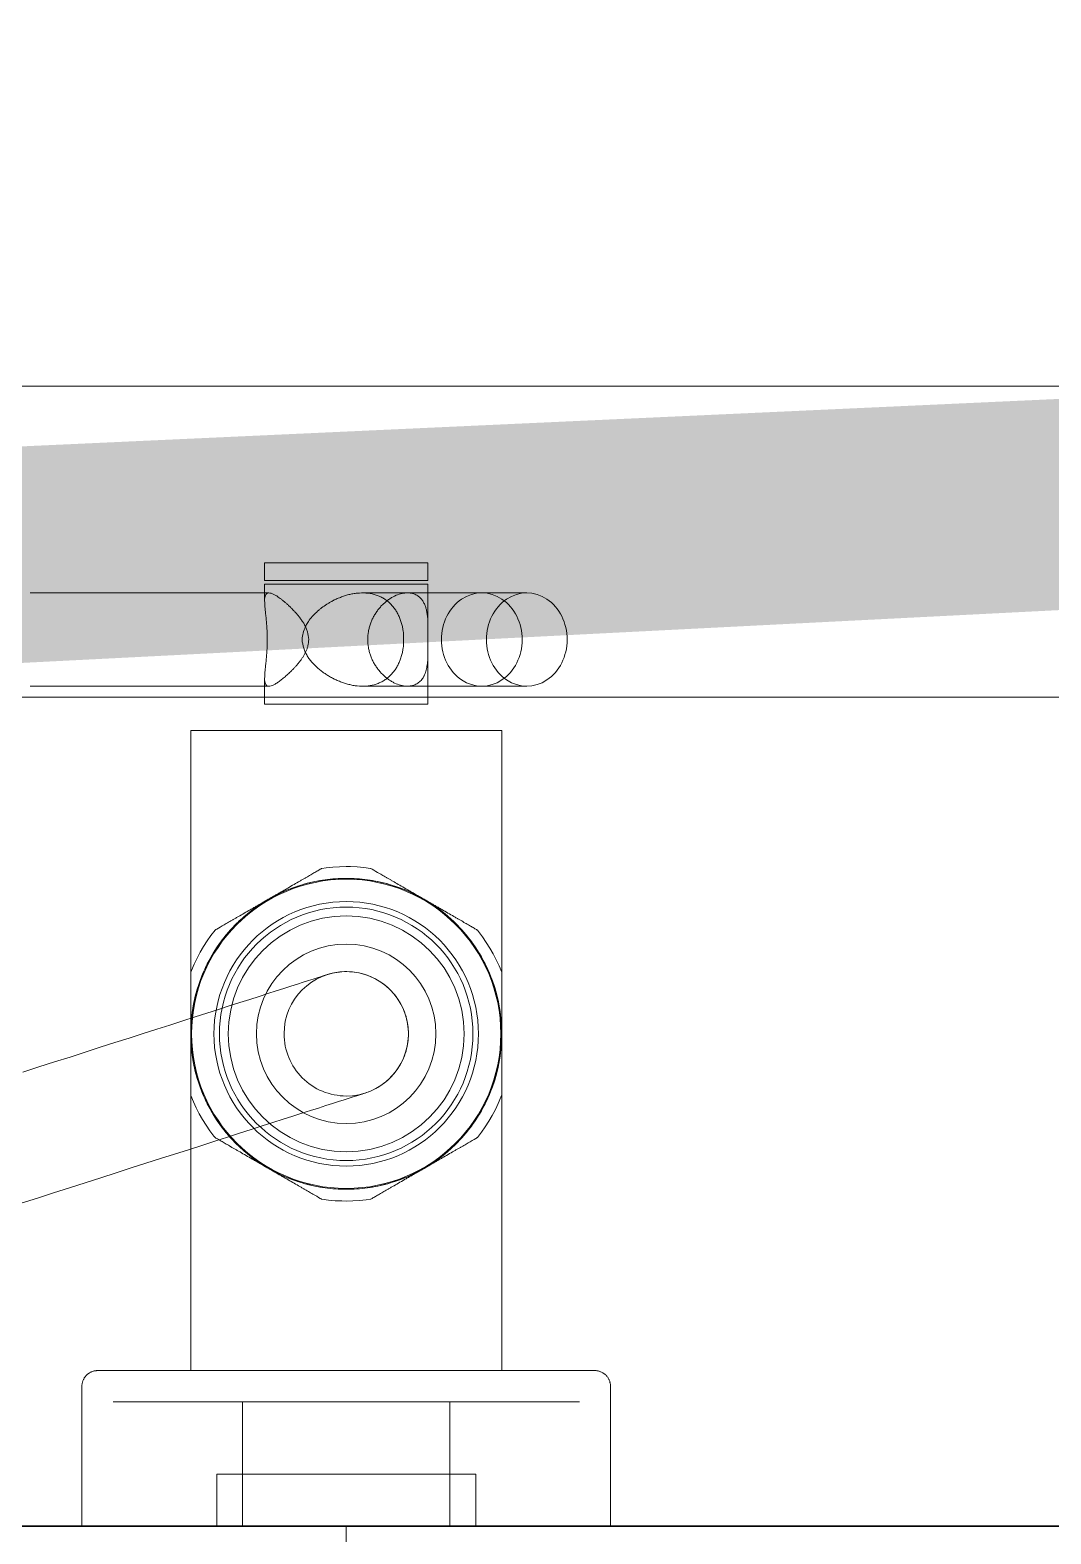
# Model space of a CAD drawing. Header units: metres. Extents: x 147 to 427, y -16 to 162.
# Drawn here: x 326.0702 to 326.1687, y 80.5949 to 80.74 of the extents above; entities that cross this region are included whole.
import ezdxf

# ---------------------------------------------------------------- set-up
doc = ezdxf.new("R2010")
doc.units = ezdxf.units.M
doc.layers.add('1053_ARQ_BASE_MATADOURO_dwg', color=7, linetype='Continuous', lineweight=5, true_color=0x767676)
for name, color, linetype, lineweight in [('A-EQUIPAMENTOS', 7, 'Continuous', 5), ('A-PAREDE', 7, 'Continuous', 30), ('A-WALL', 7, 'Continuous', 9), ('A_lay', 7, 'Continuous', 5), ('P-PIPE', 7, 'Continuous', 5), ('P-PIPE-CNTR', 7, 'Continuous', 5), ('P-SANR-FIXT', 7, 'Continuous', 5)]:
    doc.layers.add(name, color=color, linetype=linetype, lineweight=lineweight)

# ---------------------------------------------------------------- blocks, each defined once
blk = doc.blocks.new('UT_Ducha higiênica - UT_Ducha higiênica-3059028-TÉRREO 1_20 - Dependente 1')
at = {"layer": 'P-SANR-FIXT', "color": 9, "true_color": 0xc0c0c0}
for p, q in [((0.0255, 0), (-0.0255, 0)), ((0.0255, 0), (-0.0255, 0)), ((0.0225, 0), (-0.0225, 0)), ((0.0225, 0), (-0.0225, 0)), ((0.0125, 0), (-0.0125, 0)), ((0.0125, 0), (-0.0125, 0)), ((0.01, 0), (-0.01, 0)), ((0.01, 0), (-0.01, 0)), ((-0.0255, 0), (-0.0255, -0.0135)), ((-0.0125, 0), (-0.0125, -0.005)), ((-0.01, 0), (-0.01, -0.012)), ((0.01, -0.012), (0.01, 0)), ((0.0125, -0.005), (0.0125, 0)), ((0.0255, -0.0135), (0.0255, 0)), ((-0.0125, -0.005), (0.0125, -0.005)), ((-0.0125, -0.005), (0.0125, -0.005)), ((0.0225, -0.012), (-0.0225, -0.012)), ((0.0225, -0.012), (-0.0225, -0.012)), ((-0.01, -0.012), (0.01, -0.012)), ((-0.01, -0.012), (0.01, -0.012)), ((-0.015, -0.015), (-0.015, -0.0475)), ((0.015, -0.015), (-0.015, -0.015)), ((0.015, -0.015), (-0.015, -0.015)), ((0.015, -0.0475), (0.015, -0.015)), ((-0.015, -0.0475), (-0.015, -0.07677)), ((0.015, -0.07677), (0.015, -0.0475)), ((-0.015, -0.07677), (0.015, -0.07677)), ((-0.015, -0.07677), (0.015, -0.07677)), ((0.007, -0.07677), (-0.007, -0.07677)), ((0.007, -0.07677), (-0.007, -0.07677)), ((-0.00787, -0.0793), (-0.00787, -0.08428)), ((0.00787, -0.0793), (-0.00787, -0.0793)), ((0.00787, -0.0793), (-0.00787, -0.0793)), ((0.007, -0.0793), (-0.007, -0.0793)), ((0.007, -0.0793), (-0.007, -0.0793)), ((0.00787, -0.0818), (0.00787, -0.0793)), ((-0.0059, -0.08104), (-0.01742, -0.08104)), ((-0.00157, -0.08104), (-0.01308, -0.08104)), ((0.0305, -0.08104), (0.00747, -0.08104)), ((-0.00787, -0.0868), (-0.00787, -0.0909)), ((0.00787, -0.0909), (0.00787, -0.08928)), ((-0.01742, -0.09004), (-0.0059, -0.09004)), ((-0.01308, -0.09004), (-0.00157, -0.09004)), ((0.00787, -0.0909), (-0.00787, -0.0909)), ((0.00787, -0.0909), (-0.00787, -0.0909)), ((-0.00787, -0.09124), (-0.00787, -0.09294)), ((0.00787, -0.09124), (-0.00787, -0.09124)), ((0.00787, -0.09124), (-0.00787, -0.09124)), ((0.00692, -0.09124), (-0.00692, -0.09124)), ((0.00692, -0.09124), (-0.00692, -0.09124)), ((0.00747, -0.09004), (0.0305, -0.09004)), ((0.00787, -0.09294), (0.00787, -0.09124)), ((0.00787, -0.09294), (-0.00787, -0.09294)), ((0.00787, -0.09294), (-0.00787, -0.09294))]:
    blk.add_line(p, q, dxfattribs=at)
at = {"layer": 'P-SANR-FIXT', "color": 9, "true_color": 0xc0c0c0, "flags": 128}
for points in [[(-0.024, -0.015), (-0.02406, -0.015), (-0.02412, -0.015), (-0.02418, -0.01499), (-0.02424, -0.01498), (-0.0243, -0.01497), (-0.02436, -0.01496), (-0.02441, -0.01494), (-0.02447, -0.01492), (-0.02453, -0.0149), (-0.02458, -0.01488), (-0.02464, -0.01486), (-0.02469, -0.01483), (-0.02475, -0.0148), (-0.0248, -0.01477), (-0.02485, -0.01474), (-0.0249, -0.0147), (-0.02494, -0.01467), (-0.02499, -0.01463), (-0.02503, -0.01459), (-0.02508, -0.01455), (-0.02512, -0.0145), (-0.02516, -0.01446), (-0.02519, -0.01441), (-0.02523, -0.01436), (-0.02526, -0.01431), (-0.02529, -0.01426), (-0.02532, -0.01421), (-0.02535, -0.01415), (-0.02538, -0.0141), (-0.0254, -0.01404), (-0.02542, -0.01399), (-0.02544, -0.01393), (-0.02545, -0.01387), (-0.02547, -0.01381), (-0.02548, -0.01375), (-0.02549, -0.0137), (-0.02549, -0.01364), (-0.0255, -0.01358), (-0.0255, -0.01352)], [(0.0255, -0.0135), (0.0255, -0.01356), (0.0255, -0.01362), (0.02549, -0.01368), (0.02548, -0.01374), (0.02547, -0.0138), (0.02546, -0.01386), (0.02544, -0.01391), (0.02542, -0.01397), (0.0254, -0.01403), (0.02538, -0.01408), (0.02536, -0.01414), (0.02533, -0.01419), (0.0253, -0.01425), (0.02527, -0.0143), (0.02524, -0.01435), (0.0252, -0.0144), (0.02517, -0.01444), (0.02513, -0.01449), (0.02509, -0.01453), (0.02505, -0.01458), (0.025, -0.01462), (0.02496, -0.01466), (0.02491, -0.01469), (0.02486, -0.01473), (0.02481, -0.01476), (0.02476, -0.01479), (0.02471, -0.01482), (0.02465, -0.01485), (0.0246, -0.01488), (0.02454, -0.0149), (0.02449, -0.01492), (0.02443, -0.01494), (0.02437, -0.01495), (0.02431, -0.01497), (0.02425, -0.01498), (0.0242, -0.01499), (0.02414, -0.01499), (0.02408, -0.015), (0.02402, -0.015)], [(0.02398, -0.015), (0.02392, -0.015), (0.02383, -0.015), (0.02369, -0.015), (0.02352, -0.015), (0.02331, -0.015), (0.02307, -0.015), (0.02278, -0.015), (0.02246, -0.015), (0.02211, -0.015), (0.02171, -0.015), (0.02129, -0.015), (0.02083, -0.015), (0.02033, -0.015), (0.01981, -0.015), (0.01925, -0.015), (0.01866, -0.015), (0.01804, -0.015), (0.0174, -0.015), (0.01672, -0.015), (0.01602, -0.015), (0.01529, -0.015), (0.01454, -0.015), (0.01376, -0.015), (0.01297, -0.015), (0.01215, -0.015), (0.01131, -0.015), (0.01046, -0.015), (0.00958, -0.015), (0.0087, -0.015), (0.0078, -0.015), (0.00688, -0.015), (0.00596, -0.015), (0.00502, -0.015), (0.00408, -0.015), (0.00313, -0.015), (0.00218, -0.015), (0.00122, -0.015), (0.00026, -0.015), (-0.0007, -0.015), (-0.00166, -0.015), (-0.00262, -0.015), (-0.00357, -0.015), (-0.00451, -0.015), (-0.00545, -0.015), (-0.00638, -0.015), (-0.0073, -0.015), (-0.00821, -0.015), (-0.00911, -0.015), (-0.00999, -0.015), (-0.01085, -0.015), (-0.0117, -0.015), (-0.01253, -0.015), (-0.01334, -0.015), (-0.01412, -0.015), (-0.01489, -0.015), (-0.01563, -0.015), (-0.01635, -0.015), (-0.01704, -0.015), (-0.0177, -0.015), (-0.01833, -0.015), (-0.01894, -0.015), (-0.01951, -0.015), (-0.02005, -0.015), (-0.02057, -0.015), (-0.02104, -0.015), (-0.02149, -0.015), (-0.0219, -0.015), (-0.02227, -0.015), (-0.02261, -0.015), (-0.02292, -0.015), (-0.02318, -0.015), (-0.02341, -0.015), (-0.02361, -0.015), (-0.02376, -0.015), (-0.02388, -0.015), (-0.02395, -0.015), (-0.02399, -0.015)], [(-0.02398, -0.015), (-0.02392, -0.015), (-0.02383, -0.015), (-0.02369, -0.015), (-0.02352, -0.015), (-0.02331, -0.015), (-0.02307, -0.015), (-0.02278, -0.015), (-0.02246, -0.015), (-0.02211, -0.015), (-0.02171, -0.015), (-0.02129, -0.015), (-0.02083, -0.015), (-0.02033, -0.015), (-0.01981, -0.015), (-0.01925, -0.015), (-0.01866, -0.015), (-0.01804, -0.015), (-0.0174, -0.015), (-0.01672, -0.015), (-0.01602, -0.015), (-0.01529, -0.015), (-0.01454, -0.015), (-0.01376, -0.015), (-0.01297, -0.015), (-0.01215, -0.015), (-0.01131, -0.015), (-0.01046, -0.015), (-0.00958, -0.015), (-0.0087, -0.015), (-0.0078, -0.015), (-0.00688, -0.015), (-0.00596, -0.015), (-0.00502, -0.015), (-0.00408, -0.015), (-0.00313, -0.015), (-0.00218, -0.015), (-0.00122, -0.015), (-0.00026, -0.015), (0.0007, -0.015), (0.00166, -0.015), (0.00262, -0.015), (0.00357, -0.015), (0.00451, -0.015), (0.00545, -0.015), (0.00638, -0.015), (0.0073, -0.015), (0.00821, -0.015), (0.00911, -0.015), (0.00999, -0.015), (0.01085, -0.015), (0.0117, -0.015), (0.01253, -0.015), (0.01334, -0.015), (0.01412, -0.015), (0.01489, -0.015), (0.01563, -0.015), (0.01635, -0.015), (0.01704, -0.015), (0.0177, -0.015), (0.01833, -0.015), (0.01894, -0.015), (0.01951, -0.015), (0.02005, -0.015), (0.02057, -0.015), (0.02104, -0.015), (0.02149, -0.015), (0.0219, -0.015), (0.02227, -0.015), (0.02261, -0.015), (0.02292, -0.015), (0.02318, -0.015), (0.02341, -0.015), (0.02361, -0.015), (0.02376, -0.015), (0.02388, -0.015), (0.02395, -0.015), (0.02399, -0.015)], [(-0.00183, -0.04179), (-0.0018, -0.04178), (-0.0017, -0.04174), (-0.00154, -0.04169), (-0.00132, -0.04162), (-0.00103, -0.04153), (-0.00068, -0.04142), (-0.00027, -0.04129), (0.0002, -0.04114), (0.00073, -0.04096), (0.00133, -0.04077), (0.00198, -0.04057), (0.00269, -0.04034), (0.00346, -0.04009), (0.00428, -0.03983), (0.00516, -0.03955), (0.00609, -0.03925), (0.00707, -0.03894), (0.0081, -0.03861), (0.00918, -0.03826), (0.0103, -0.0379), (0.01147, -0.03753), (0.01268, -0.03714), (0.01394, -0.03674), (0.01523, -0.03632), (0.01656, -0.0359), (0.01792, -0.03546), (0.01932, -0.03501), (0.02074, -0.03456), (0.0222, -0.03409), (0.02368, -0.03362), (0.02518, -0.03313), (0.0267, -0.03265), (0.02824, -0.03215), (0.0298, -0.03165), (0.03137, -0.03115)], [(0.03119, -0.04381), (0.02966, -0.0443), (0.02814, -0.04479), (0.02665, -0.04526), (0.02518, -0.04573), (0.02374, -0.0462), (0.02233, -0.04665), (0.02095, -0.04709), (0.0196, -0.04752), (0.01829, -0.04794), (0.01702, -0.04835), (0.01578, -0.04875), (0.01459, -0.04913), (0.01344, -0.0495), (0.01233, -0.04985), (0.01128, -0.05019), (0.01027, -0.05051), (0.00931, -0.05082), (0.00841, -0.05111), (0.00755, -0.05138), (0.00676, -0.05164), (0.00602, -0.05187), (0.00533, -0.05209), (0.00471, -0.05229), (0.00414, -0.05247), (0.00364, -0.05264), (0.00319, -0.05278), (0.00281, -0.0529), (0.00249, -0.053), (0.00223, -0.05309), (0.00204, -0.05315), (0.00191, -0.05319), (0.00184, -0.05321)], [(0, -0.03136), (-0.00065, -0.03138), (-0.00129, -0.03142), (-0.00193, -0.03148), (-0.00234, -0.03154)], [(0.00234, -0.03154), (0.0017, -0.03145), (0.00106, -0.0314), (0.00041, -0.03137), (0, -0.03136)], [(-0.01266, -0.03749), (-0.01305, -0.038), (-0.01341, -0.03853), (-0.01376, -0.03908), (-0.01409, -0.03963), (-0.01439, -0.0402), (-0.01467, -0.04079), (-0.01493, -0.04138), (-0.015, -0.04155)], [(0.015, -0.04155), (0.01475, -0.04095), (0.01447, -0.04037), (0.01418, -0.03979), (0.01386, -0.03923), (0.01351, -0.03868), (0.01315, -0.03815), (0.01277, -0.03763), (0.01266, -0.03749)], [(-0.006, -0.0475), (-0.006, -0.04726), (-0.00598, -0.04702), (-0.00596, -0.04678), (-0.00592, -0.04654), (-0.00588, -0.04631), (-0.00583, -0.04607), (-0.00577, -0.04584), (-0.0057, -0.04561), (-0.00562, -0.04539), (-0.00553, -0.04516), (-0.00543, -0.04494), (-0.00532, -0.04473), (-0.00521, -0.04452), (-0.00508, -0.04431), (-0.00495, -0.04411), (-0.00481, -0.04392), (-0.00467, -0.04373), (-0.00451, -0.04354), (-0.00435, -0.04337), (-0.00418, -0.0432), (-0.004, -0.04303), (-0.00382, -0.04288), (-0.00363, -0.04273), (-0.00344, -0.04258), (-0.00324, -0.04245), (-0.00304, -0.04233), (-0.00283, -0.04221), (-0.00261, -0.0421), (-0.0024, -0.042), (-0.00217, -0.04191), (-0.00195, -0.04183), (-0.00183, -0.04179)], [(0.00183, -0.05321), (0.0016, -0.05328), (0.00137, -0.05334), (0.00113, -0.05339), (0.0009, -0.05343), (0.00066, -0.05346), (0.00042, -0.05349), (0.00018, -0.0535), (-0.00006, -0.0535), (-0.0003, -0.05349), (-0.00054, -0.05348), (-0.00078, -0.05345), (-0.00102, -0.05341), (-0.00125, -0.05337), (-0.00148, -0.05331), (-0.00172, -0.05325), (-0.00194, -0.05318), (-0.00217, -0.05309), (-0.00239, -0.053), (-0.00261, -0.0529), (-0.00282, -0.05279), (-0.00303, -0.05268), (-0.00324, -0.05255), (-0.00344, -0.05242), (-0.00363, -0.05228), (-0.00382, -0.05213), (-0.004, -0.05197), (-0.00418, -0.05181), (-0.00435, -0.05164), (-0.00451, -0.05146), (-0.00466, -0.05128), (-0.00481, -0.05109), (-0.00495, -0.05089), (-0.00508, -0.05069), (-0.0052, -0.05049), (-0.00532, -0.05027), (-0.00543, -0.05006), (-0.00552, -0.04984), (-0.00561, -0.04962), (-0.00569, -0.04939), (-0.00577, -0.04916), (-0.00583, -0.04893), (-0.00588, -0.0487), (-0.00592, -0.04846), (-0.00596, -0.04822), (-0.00598, -0.04798), (-0.006, -0.04774), (-0.006, -0.0475)], [(-0.015, -0.05345), (-0.01475, -0.05405), (-0.01447, -0.05463), (-0.01418, -0.05521), (-0.01386, -0.05577), (-0.01351, -0.05632), (-0.01315, -0.05685), (-0.01277, -0.05737), (-0.01266, -0.05751)], [(0.01266, -0.05751), (0.01305, -0.057), (0.01341, -0.05647), (0.01376, -0.05592), (0.01409, -0.05537), (0.01439, -0.0548), (0.01467, -0.05421), (0.01493, -0.05362), (0.015, -0.05345)], [(-0.00234, -0.06346), (-0.0017, -0.06355), (-0.00106, -0.0636), (-0.00041, -0.06363), (0, -0.06364)], [(0, -0.06364), (0.00065, -0.06362), (0.00129, -0.06358), (0.00193, -0.06352), (0.00234, -0.06346)]]:
    blk.add_lwpolyline(points, dxfattribs=at)
at = {"layer": 'P-SANR-FIXT', "color": 9, "true_color": 0xc0c0c0}
for radius, start, end in [(0.015, 90, 270), (0.015, 90, 270), (0.01492, 90, 270), (0.01492, 90, 270), (0.015, 270, 90), (0.015, 270, 90), (0.01492, 270, 90), (0.01492, 270, 90), (0.01276, 90, 270), (0.01276, 90, 270), (0.01276, 270, 90), (0.01276, 270, 90), (0.01223, 90, 270), (0.01223, 90, 270), (0.01138, 90, 270), (0.01138, 90, 270), (0.01223, 270, 90), (0.01223, 270, 90), (0.01138, 270, 90), (0.01138, 270, 90), (0.00866, 90, 270), (0.00866, 90, 270), (0.00866, 270, 90), (0.00866, 270, 90), (0.006, 90, 180), (0.006, 360, 90), (0.006, 180, 270), (0.006, 270, 360)]:
    blk.add_arc((0, -0.0475), radius, start, end, dxfattribs=at)
for centre, start_param, end_param in [((-0.01742, -0.08554), 4.712389, 7.853982), ((-0.01308, -0.08554), 4.712389, 7.853982), ((-0.01742, -0.08554), 1.570796, 4.712389), ((-0.01308, -0.08554), 1.570796, 4.712389)]:
    blk.add_ellipse(centre, major_axis=(0, 0.0045), ratio=0.866025, start_param=start_param, end_param=end_param, dxfattribs=at)
for points, knots in [([(-0.0125, -0.0374), (-0.01228, -0.03727), (-0.01192, -0.03706), (-0.01143, -0.03678), (-0.01113, -0.03661), (-0.0109, -0.03647), (-0.01065, -0.03633), (-0.0103, -0.03613), (-0.00984, -0.03586), (-0.00935, -0.03558), (-0.00897, -0.03536), (-0.00859, -0.03514), (-0.00811, -0.03486), (-0.00753, -0.03452), (-0.00704, -0.03424), (-0.00665, -0.03402), (-0.00636, -0.03385), (-0.00607, -0.03369), (-0.00568, -0.03346), (-0.00518, -0.03317), (-0.0047, -0.03289), (-0.00434, -0.03269), (-0.00409, -0.03254), (-0.00386, -0.03241), (-0.00356, -0.03223), (-0.00321, -0.03203), (-0.00283, -0.03181), (-0.0026, -0.03168), (-0.0025, -0.03162)], [0, 0, 0, 0, 0.1, 0.15, 0.175, 0.2, 0.225, 0.25, 0.3, 0.35, 0.375, 0.4, 0.45, 0.5, 0.55, 0.575, 0.6, 0.625, 0.65, 0.7, 0.75, 0.775, 0.8, 0.825, 0.85, 0.9, 0.95, 1, 1, 1, 1]), ([(-0.0025, -0.03162), (-0.0026, -0.03168), (-0.00283, -0.03181), (-0.00321, -0.03203), (-0.00356, -0.03223), (-0.00386, -0.03241), (-0.00409, -0.03254), (-0.00434, -0.03269), (-0.0047, -0.03289), (-0.00518, -0.03317), (-0.00568, -0.03346), (-0.00607, -0.03369), (-0.00636, -0.03385), (-0.00665, -0.03402), (-0.00704, -0.03424), (-0.00753, -0.03452), (-0.00811, -0.03486), (-0.00859, -0.03514), (-0.00897, -0.03536), (-0.00935, -0.03558), (-0.00984, -0.03586), (-0.0103, -0.03613), (-0.01065, -0.03633), (-0.0109, -0.03647), (-0.01113, -0.03661), (-0.01143, -0.03678), (-0.01192, -0.03706), (-0.01228, -0.03727), (-0.0125, -0.0374)], [0, 0, 0, 0, 0.05, 0.1, 0.15, 0.175, 0.2, 0.225, 0.25, 0.3, 0.35, 0.375, 0.4, 0.425, 0.45, 0.5, 0.55, 0.6, 0.625, 0.65, 0.7, 0.75, 0.775, 0.8, 0.825, 0.85, 0.9, 1, 1, 1, 1]), ([(0.0025, -0.03162), (0.00272, -0.03175), (0.00308, -0.03196), (0.00357, -0.03224), (0.00387, -0.03241), (0.0041, -0.03255), (0.00435, -0.03269), (0.0047, -0.03289), (0.00516, -0.03316), (0.00565, -0.03344), (0.00603, -0.03366), (0.00641, -0.03388), (0.00689, -0.03416), (0.00747, -0.0345), (0.00796, -0.03478), (0.00835, -0.035), (0.00864, -0.03517), (0.00893, -0.03533), (0.00932, -0.03556), (0.00982, -0.03585), (0.0103, -0.03613), (0.01066, -0.03633), (0.01091, -0.03648), (0.01114, -0.03661), (0.01144, -0.03679), (0.01179, -0.03699), (0.01217, -0.03721), (0.0124, -0.03734), (0.0125, -0.0374)], [0, 0, 0, 0, 0.1, 0.15, 0.175, 0.2, 0.225, 0.25, 0.3, 0.35, 0.375, 0.4, 0.45, 0.5, 0.55, 0.575, 0.6, 0.625, 0.65, 0.7, 0.75, 0.775, 0.8, 0.825, 0.85, 0.9, 0.95, 1, 1, 1, 1]), ([(0.0125, -0.0374), (0.0124, -0.03734), (0.01217, -0.03721), (0.01179, -0.03699), (0.01144, -0.03679), (0.01114, -0.03661), (0.01091, -0.03648), (0.01066, -0.03633), (0.0103, -0.03613), (0.00982, -0.03585), (0.00932, -0.03556), (0.00893, -0.03533), (0.00864, -0.03517), (0.00835, -0.035), (0.00796, -0.03478), (0.00747, -0.0345), (0.00689, -0.03416), (0.00641, -0.03388), (0.00603, -0.03366), (0.00565, -0.03344), (0.00516, -0.03316), (0.0047, -0.03289), (0.00435, -0.03269), (0.0041, -0.03255), (0.00387, -0.03241), (0.00357, -0.03224), (0.00308, -0.03196), (0.00272, -0.03175), (0.0025, -0.03162)], [0, 0, 0, 0, 0.05, 0.1, 0.15, 0.175, 0.2, 0.225, 0.25, 0.3, 0.35, 0.375, 0.4, 0.425, 0.45, 0.5, 0.55, 0.6, 0.625, 0.65, 0.7, 0.75, 0.775, 0.8, 0.825, 0.85, 0.9, 1, 1, 1, 1]), ([(0, -0.0325), (-0.0007, -0.0325), (-0.00172, -0.03257), (-0.00304, -0.0328), (-0.00401, -0.03303), (-0.00494, -0.03333), (-0.00584, -0.03367), (-0.0067, -0.03407), (-0.00752, -0.03451), (-0.00829, -0.03499), (-0.00901, -0.0355), (-0.00969, -0.03604), (-0.01033, -0.03661), (-0.01092, -0.0372), (-0.01165, -0.03802), (-0.01229, -0.03887), (-0.01285, -0.03975), (-0.01336, -0.04064), (-0.01411, -0.04225), (-0.01482, -0.04461), (-0.015, -0.04654), (-0.015, -0.0475)], [0, 0, 0, 0, 0.071429, 0.107143, 0.142857, 0.178571, 0.214286, 0.25, 0.285714, 0.321429, 0.357143, 0.392857, 0.428571, 0.464286, 0.5, 0.571429, 0.607143, 0.642857, 0.714286, 0.857143, 1, 1, 1, 1]), ([(-0.015, -0.0475), (-0.015, -0.04654), (-0.01482, -0.04461), (-0.01411, -0.04225), (-0.01336, -0.04064), (-0.01285, -0.03975), (-0.01243, -0.03909), (-0.01197, -0.03844), (-0.01146, -0.03782), (-0.01092, -0.0372), (-0.01033, -0.03661), (-0.00969, -0.03604), (-0.00901, -0.0355), (-0.00829, -0.03499), (-0.00752, -0.03451), (-0.0067, -0.03407), (-0.00584, -0.03367), (-0.00494, -0.03333), (-0.00401, -0.03303), (-0.00304, -0.0328), (-0.00172, -0.03257), (-0.0007, -0.0325), (0, -0.0325)], [0, 0, 0, 0, 0.142857, 0.285714, 0.357143, 0.392857, 0.428571, 0.464286, 0.5, 0.535714, 0.571429, 0.607143, 0.642857, 0.678571, 0.714286, 0.75, 0.785714, 0.821429, 0.857143, 0.892857, 0.928571, 1, 1, 1, 1]), ([(0.015, -0.0475), (0.015, -0.04654), (0.01482, -0.04461), (0.01411, -0.04225), (0.01336, -0.04064), (0.01285, -0.03975), (0.01243, -0.03909), (0.01197, -0.03844), (0.01146, -0.03782), (0.01092, -0.0372), (0.01033, -0.03661), (0.00969, -0.03604), (0.00901, -0.0355), (0.00829, -0.03499), (0.00752, -0.03451), (0.0067, -0.03407), (0.00584, -0.03367), (0.00494, -0.03333), (0.00401, -0.03303), (0.00304, -0.0328), (0.00172, -0.03257), (0.0007, -0.0325), (0, -0.0325)], [0, 0, 0, 0, 0.142857, 0.285714, 0.357143, 0.392857, 0.428571, 0.464286, 0.5, 0.535714, 0.571429, 0.607143, 0.642857, 0.678571, 0.714286, 0.75, 0.785714, 0.821429, 0.857143, 0.892857, 0.928571, 1, 1, 1, 1]), ([(0, -0.0325), (0.0007, -0.0325), (0.00172, -0.03257), (0.00304, -0.0328), (0.00401, -0.03303), (0.00494, -0.03333), (0.00584, -0.03367), (0.0067, -0.03407), (0.00752, -0.03451), (0.00829, -0.03499), (0.00901, -0.0355), (0.00969, -0.03604), (0.01033, -0.03661), (0.01092, -0.0372), (0.01165, -0.03802), (0.01229, -0.03887), (0.01285, -0.03975), (0.01336, -0.04064), (0.01411, -0.04225), (0.01482, -0.04461), (0.015, -0.04654), (0.015, -0.0475)], [0, 0, 0, 0, 0.071429, 0.107143, 0.142857, 0.178571, 0.214286, 0.25, 0.285714, 0.321429, 0.357143, 0.392857, 0.428571, 0.464286, 0.5, 0.571429, 0.607143, 0.642857, 0.714286, 0.857143, 1, 1, 1, 1]), ([(-0.015, -0.05327), (-0.015, -0.05302), (-0.015, -0.05261), (-0.015, -0.05204), (-0.015, -0.0517), (-0.015, -0.05143), (-0.015, -0.05114), (-0.015, -0.05074), (-0.015, -0.0502), (-0.015, -0.04964), (-0.015, -0.04919), (-0.015, -0.04876), (-0.015, -0.0482), (-0.015, -0.04753), (-0.015, -0.04697), (-0.015, -0.04652), (-0.015, -0.04619), (-0.015, -0.04585), (-0.015, -0.04539), (-0.015, -0.04482), (-0.015, -0.04427), (-0.015, -0.04385), (-0.015, -0.04356), (-0.015, -0.04329), (-0.015, -0.04295), (-0.015, -0.04254), (-0.015, -0.04211), (-0.015, -0.04185), (-0.015, -0.04173)], [0, 0, 0, 0, 0.1, 0.15, 0.175, 0.2, 0.225, 0.25, 0.3, 0.35, 0.375, 0.4, 0.45, 0.5, 0.55, 0.575, 0.6, 0.625, 0.65, 0.7, 0.75, 0.775, 0.8, 0.825, 0.85, 0.9, 0.95, 1, 1, 1, 1]), ([(-0.015, -0.04173), (-0.015, -0.04185), (-0.015, -0.04211), (-0.015, -0.04254), (-0.015, -0.04295), (-0.015, -0.04329), (-0.015, -0.04356), (-0.015, -0.04385), (-0.015, -0.04427), (-0.015, -0.04482), (-0.015, -0.04539), (-0.015, -0.04585), (-0.015, -0.04619), (-0.015, -0.04652), (-0.015, -0.04697), (-0.015, -0.04753), (-0.015, -0.0482), (-0.015, -0.04876), (-0.015, -0.04919), (-0.015, -0.04964), (-0.015, -0.0502), (-0.015, -0.05074), (-0.015, -0.05114), (-0.015, -0.05143), (-0.015, -0.0517), (-0.015, -0.05204), (-0.015, -0.05261), (-0.015, -0.05302), (-0.015, -0.05327)], [0, 0, 0, 0, 0.05, 0.1, 0.15, 0.175, 0.2, 0.225, 0.25, 0.3, 0.35, 0.375, 0.4, 0.425, 0.45, 0.5, 0.55, 0.6, 0.625, 0.65, 0.7, 0.75, 0.775, 0.8, 0.825, 0.85, 0.9, 1, 1, 1, 1]), ([(0.015, -0.04173), (0.015, -0.04198), (0.015, -0.04239), (0.015, -0.04296), (0.015, -0.0433), (0.015, -0.04357), (0.015, -0.04386), (0.015, -0.04426), (0.015, -0.0448), (0.015, -0.04536), (0.015, -0.04581), (0.015, -0.04624), (0.015, -0.0468), (0.015, -0.04747), (0.015, -0.04803), (0.015, -0.04848), (0.015, -0.04881), (0.015, -0.04915), (0.015, -0.04961), (0.015, -0.05018), (0.015, -0.05073), (0.015, -0.05115), (0.015, -0.05144), (0.015, -0.05171), (0.015, -0.05205), (0.015, -0.05246), (0.015, -0.05289), (0.015, -0.05315), (0.015, -0.05327)], [0, 0, 0, 0, 0.1, 0.15, 0.175, 0.2, 0.225, 0.25, 0.3, 0.35, 0.375, 0.4, 0.45, 0.5, 0.55, 0.575, 0.6, 0.625, 0.65, 0.7, 0.75, 0.775, 0.8, 0.825, 0.85, 0.9, 0.95, 1, 1, 1, 1]), ([(0.015, -0.05327), (0.015, -0.05315), (0.015, -0.05289), (0.015, -0.05246), (0.015, -0.05205), (0.015, -0.05171), (0.015, -0.05144), (0.015, -0.05115), (0.015, -0.05073), (0.015, -0.05018), (0.015, -0.04961), (0.015, -0.04915), (0.015, -0.04881), (0.015, -0.04848), (0.015, -0.04803), (0.015, -0.04747), (0.015, -0.0468), (0.015, -0.04624), (0.015, -0.04581), (0.015, -0.04536), (0.015, -0.0448), (0.015, -0.04426), (0.015, -0.04386), (0.015, -0.04357), (0.015, -0.0433), (0.015, -0.04296), (0.015, -0.04239), (0.015, -0.04198), (0.015, -0.04173)], [0, 0, 0, 0, 0.05, 0.1, 0.15, 0.175, 0.2, 0.225, 0.25, 0.3, 0.35, 0.375, 0.4, 0.425, 0.45, 0.5, 0.55, 0.6, 0.625, 0.65, 0.7, 0.75, 0.775, 0.8, 0.825, 0.85, 0.9, 1, 1, 1, 1]), ([(-0.015, -0.0475), (-0.015, -0.04846), (-0.01482, -0.05039), (-0.01411, -0.05275), (-0.01336, -0.05436), (-0.01285, -0.05525), (-0.01243, -0.05591), (-0.01197, -0.05656), (-0.01146, -0.05718), (-0.01092, -0.0578), (-0.01033, -0.05839), (-0.00969, -0.05896), (-0.00901, -0.0595), (-0.00829, -0.06001), (-0.00752, -0.06049), (-0.0067, -0.06093), (-0.00584, -0.06133), (-0.00494, -0.06167), (-0.00401, -0.06197), (-0.00304, -0.0622), (-0.00172, -0.06243), (-0.0007, -0.0625), (0, -0.0625)], [0, 0, 0, 0, 0.142857, 0.285714, 0.357143, 0.392857, 0.428571, 0.464286, 0.5, 0.535714, 0.571429, 0.607143, 0.642857, 0.678571, 0.714286, 0.75, 0.785714, 0.821429, 0.857143, 0.892857, 0.928571, 1, 1, 1, 1]), ([(0, -0.0625), (-0.0007, -0.0625), (-0.00172, -0.06243), (-0.00304, -0.0622), (-0.00401, -0.06197), (-0.00494, -0.06167), (-0.00584, -0.06133), (-0.0067, -0.06093), (-0.00752, -0.06049), (-0.00829, -0.06001), (-0.00901, -0.0595), (-0.00969, -0.05896), (-0.01033, -0.05839), (-0.01092, -0.0578), (-0.01165, -0.05698), (-0.01229, -0.05613), (-0.01285, -0.05525), (-0.01336, -0.05436), (-0.01411, -0.05275), (-0.01482, -0.05039), (-0.015, -0.04846), (-0.015, -0.0475)], [0, 0, 0, 0, 0.071429, 0.107143, 0.142857, 0.178571, 0.214286, 0.25, 0.285714, 0.321429, 0.357143, 0.392857, 0.428571, 0.464286, 0.5, 0.571429, 0.607143, 0.642857, 0.714286, 0.857143, 1, 1, 1, 1]), ([(0, -0.0625), (0.0007, -0.0625), (0.00172, -0.06243), (0.00304, -0.0622), (0.00401, -0.06197), (0.00494, -0.06167), (0.00584, -0.06133), (0.0067, -0.06093), (0.00752, -0.06049), (0.00829, -0.06001), (0.00901, -0.0595), (0.00969, -0.05896), (0.01033, -0.05839), (0.01092, -0.0578), (0.01165, -0.05698), (0.01229, -0.05613), (0.01285, -0.05525), (0.01336, -0.05436), (0.01411, -0.05275), (0.01482, -0.05039), (0.015, -0.04846), (0.015, -0.0475)], [0, 0, 0, 0, 0.071429, 0.107143, 0.142857, 0.178571, 0.214286, 0.25, 0.285714, 0.321429, 0.357143, 0.392857, 0.428571, 0.464286, 0.5, 0.571429, 0.607143, 0.642857, 0.714286, 0.857143, 1, 1, 1, 1]), ([(0.015, -0.0475), (0.015, -0.04846), (0.01482, -0.05039), (0.01411, -0.05275), (0.01336, -0.05436), (0.01285, -0.05525), (0.01243, -0.05591), (0.01197, -0.05656), (0.01146, -0.05718), (0.01092, -0.0578), (0.01033, -0.05839), (0.00969, -0.05896), (0.00901, -0.0595), (0.00829, -0.06001), (0.00752, -0.06049), (0.0067, -0.06093), (0.00584, -0.06133), (0.00494, -0.06167), (0.00401, -0.06197), (0.00304, -0.0622), (0.00172, -0.06243), (0.0007, -0.0625), (0, -0.0625)], [0, 0, 0, 0, 0.142857, 0.285714, 0.357143, 0.392857, 0.428571, 0.464286, 0.5, 0.535714, 0.571429, 0.607143, 0.642857, 0.678571, 0.714286, 0.75, 0.785714, 0.821429, 0.857143, 0.892857, 0.928571, 1, 1, 1, 1]), ([(-0.0025, -0.06338), (-0.00272, -0.06325), (-0.00308, -0.06304), (-0.00357, -0.06276), (-0.00387, -0.06259), (-0.0041, -0.06245), (-0.00435, -0.06231), (-0.0047, -0.06211), (-0.00516, -0.06184), (-0.00565, -0.06156), (-0.00603, -0.06134), (-0.00641, -0.06112), (-0.00689, -0.06084), (-0.00747, -0.0605), (-0.00796, -0.06022), (-0.00835, -0.06), (-0.00864, -0.05983), (-0.00893, -0.05967), (-0.00932, -0.05944), (-0.00982, -0.05915), (-0.0103, -0.05887), (-0.01066, -0.05867), (-0.01091, -0.05852), (-0.01114, -0.05839), (-0.01144, -0.05821), (-0.01179, -0.05801), (-0.01217, -0.05779), (-0.0124, -0.05766), (-0.0125, -0.0576)], [0, 0, 0, 0, 0.1, 0.15, 0.175, 0.2, 0.225, 0.25, 0.3, 0.35, 0.375, 0.4, 0.45, 0.5, 0.55, 0.575, 0.6, 0.625, 0.65, 0.7, 0.75, 0.775, 0.8, 0.825, 0.85, 0.9, 0.95, 1, 1, 1, 1]), ([(-0.0125, -0.0576), (-0.0124, -0.05766), (-0.01217, -0.05779), (-0.01179, -0.05801), (-0.01144, -0.05821), (-0.01114, -0.05839), (-0.01091, -0.05852), (-0.01066, -0.05867), (-0.0103, -0.05887), (-0.00982, -0.05915), (-0.00932, -0.05944), (-0.00893, -0.05967), (-0.00864, -0.05983), (-0.00835, -0.06), (-0.00796, -0.06022), (-0.00747, -0.0605), (-0.00689, -0.06084), (-0.00641, -0.06112), (-0.00603, -0.06134), (-0.00565, -0.06156), (-0.00516, -0.06184), (-0.0047, -0.06211), (-0.00435, -0.06231), (-0.0041, -0.06245), (-0.00387, -0.06259), (-0.00357, -0.06276), (-0.00308, -0.06304), (-0.00272, -0.06325), (-0.0025, -0.06338)], [0, 0, 0, 0, 0.05, 0.1, 0.15, 0.175, 0.2, 0.225, 0.25, 0.3, 0.35, 0.375, 0.4, 0.425, 0.45, 0.5, 0.55, 0.6, 0.625, 0.65, 0.7, 0.75, 0.775, 0.8, 0.825, 0.85, 0.9, 1, 1, 1, 1]), ([(0.0125, -0.0576), (0.01228, -0.05773), (0.01192, -0.05794), (0.01143, -0.05822), (0.01113, -0.05839), (0.0109, -0.05853), (0.01065, -0.05867), (0.0103, -0.05887), (0.00984, -0.05914), (0.00935, -0.05942), (0.00897, -0.05964), (0.00859, -0.05986), (0.00811, -0.06014), (0.00753, -0.06048), (0.00704, -0.06076), (0.00665, -0.06098), (0.00636, -0.06115), (0.00607, -0.06131), (0.00568, -0.06154), (0.00518, -0.06183), (0.0047, -0.06211), (0.00434, -0.06231), (0.00409, -0.06246), (0.00386, -0.06259), (0.00356, -0.06277), (0.00321, -0.06297), (0.00283, -0.06319), (0.0026, -0.06332), (0.0025, -0.06338)], [0, 0, 0, 0, 0.1, 0.15, 0.175, 0.2, 0.225, 0.25, 0.3, 0.35, 0.375, 0.4, 0.45, 0.5, 0.55, 0.575, 0.6, 0.625, 0.65, 0.7, 0.75, 0.775, 0.8, 0.825, 0.85, 0.9, 0.95, 1, 1, 1, 1]), ([(0.0025, -0.06338), (0.0026, -0.06332), (0.00283, -0.06319), (0.00321, -0.06297), (0.00356, -0.06277), (0.00386, -0.06259), (0.00409, -0.06246), (0.00434, -0.06231), (0.0047, -0.06211), (0.00518, -0.06183), (0.00568, -0.06154), (0.00607, -0.06131), (0.00636, -0.06115), (0.00665, -0.06098), (0.00704, -0.06076), (0.00753, -0.06048), (0.00811, -0.06014), (0.00859, -0.05986), (0.00897, -0.05964), (0.00935, -0.05942), (0.00984, -0.05914), (0.0103, -0.05887), (0.01065, -0.05867), (0.0109, -0.05853), (0.01113, -0.05839), (0.01143, -0.05822), (0.01192, -0.05794), (0.01228, -0.05773), (0.0125, -0.0576)], [0, 0, 0, 0, 0.05, 0.1, 0.15, 0.175, 0.2, 0.225, 0.25, 0.3, 0.35, 0.375, 0.4, 0.425, 0.45, 0.5, 0.55, 0.6, 0.625, 0.65, 0.7, 0.75, 0.775, 0.8, 0.825, 0.85, 0.9, 1, 1, 1, 1]), ([(-0.00787, -0.08428), (-0.00788, -0.08407), (-0.00788, -0.08376), (-0.00785, -0.08337), (-0.00781, -0.08309), (-0.00777, -0.08283), (-0.00772, -0.08259), (-0.00766, -0.0824), (-0.00761, -0.08226), (-0.00757, -0.08215), (-0.00752, -0.08205), (-0.00745, -0.08192), (-0.00736, -0.08177), (-0.00723, -0.0816), (-0.00707, -0.08146), (-0.0069, -0.08133), (-0.00672, -0.08122), (-0.00652, -0.08113), (-0.00629, -0.08108), (-0.00605, -0.08104), (-0.00571, -0.08104), (-0.00525, -0.08111), (-0.00477, -0.08129), (-0.00443, -0.08147), (-0.00423, -0.08159), (-0.00405, -0.08172), (-0.00382, -0.08189), (-0.00355, -0.08213), (-0.00333, -0.08235), (-0.00317, -0.08254), (-0.00306, -0.08269), (-0.00295, -0.08284), (-0.00281, -0.08305), (-0.00264, -0.08332), (-0.00247, -0.08367), (-0.00233, -0.08403), (-0.00222, -0.08439), (-0.00211, -0.0849), (-0.00208, -0.08528), (-0.00208, -0.08554)], [0, 0, 0, 0, 0.055556, 0.083333, 0.111111, 0.138889, 0.166667, 0.194444, 0.208333, 0.222222, 0.236111, 0.25, 0.277778, 0.305556, 0.333333, 0.361111, 0.388889, 0.416667, 0.444444, 0.472222, 0.5, 0.555556, 0.611111, 0.638889, 0.652778, 0.666667, 0.694444, 0.722222, 0.75, 0.763889, 0.777778, 0.791667, 0.805556, 0.833333, 0.861111, 0.888889, 0.916667, 0.944444, 1, 1, 1, 1]), ([(0.00426, -0.08554), (0.00424, -0.08526), (0.00415, -0.08484), (0.00398, -0.0844), (0.00386, -0.08415), (0.00376, -0.08397), (0.00366, -0.0838), (0.0035, -0.08358), (0.00328, -0.08332), (0.00304, -0.08308), (0.00285, -0.08289), (0.00269, -0.08275), (0.00254, -0.08262), (0.00232, -0.08245), (0.00205, -0.08225), (0.00176, -0.08207), (0.00152, -0.08192), (0.00133, -0.08182), (0.00115, -0.08173), (0.00089, -0.08161), (0.00057, -0.08147), (0.00017, -0.08133), (-0.00024, -0.08121), (-0.00065, -0.08112), (-0.00121, -0.08104), (-0.00191, -0.08103), (-0.00257, -0.08114), (-0.00308, -0.08131), (-0.00344, -0.08147), (-0.00377, -0.08167), (-0.00407, -0.0819), (-0.00431, -0.08213), (-0.00448, -0.08232), (-0.0046, -0.08247), (-0.00472, -0.08263), (-0.00486, -0.08285), (-0.00502, -0.08314), (-0.00518, -0.0835), (-0.00531, -0.08389), (-0.00542, -0.08429), (-0.00552, -0.08484), (-0.00554, -0.08526), (-0.00554, -0.08554)], [0, 0, 0, 0, 0.055556, 0.083333, 0.097222, 0.111111, 0.125, 0.138889, 0.166667, 0.194444, 0.208333, 0.222222, 0.236111, 0.25, 0.277778, 0.305556, 0.319444, 0.333333, 0.347222, 0.361111, 0.388889, 0.416667, 0.444444, 0.472222, 0.5, 0.555556, 0.611111, 0.638889, 0.666667, 0.694444, 0.722222, 0.75, 0.763889, 0.777778, 0.791667, 0.805556, 0.833333, 0.861111, 0.888889, 0.916667, 0.944444, 1, 1, 1, 1]), ([(0.00361, -0.08554), (0.00363, -0.08534), (0.00367, -0.08504), (0.00378, -0.08466), (0.00388, -0.08439), (0.00401, -0.08413), (0.00416, -0.08388), (0.00432, -0.08365), (0.00449, -0.08342), (0.00466, -0.08321), (0.00483, -0.083), (0.00501, -0.08281), (0.00519, -0.08262), (0.00537, -0.08244), (0.00555, -0.08227), (0.00573, -0.08211), (0.0059, -0.08195), (0.00607, -0.08181), (0.00624, -0.08168), (0.0064, -0.08155), (0.00656, -0.08144), (0.00671, -0.08134), (0.00691, -0.08122), (0.00713, -0.08111), (0.00737, -0.08104), (0.00763, -0.08104), (0.00783, -0.08122), (0.00788, -0.08158), (0.00787, -0.0818)], [0, 0, 0, 0, 0.055556, 0.083333, 0.111111, 0.138889, 0.166667, 0.194444, 0.222222, 0.25, 0.277778, 0.305556, 0.333333, 0.361111, 0.388889, 0.416667, 0.444444, 0.472222, 0.5, 0.527778, 0.555556, 0.583333, 0.611111, 0.666667, 0.722222, 0.777778, 0.888889, 1, 1, 1, 1]), ([(0.00787, -0.0818), (0.00787, -0.0819), (0.00786, -0.08213), (0.00784, -0.08245), (0.00781, -0.08273), (0.00779, -0.08295), (0.00776, -0.08318), (0.00774, -0.08342), (0.00771, -0.08367), (0.00768, -0.08401), (0.00763, -0.08462), (0.00762, -0.08517), (0.00762, -0.08554)], [0, 0, 0, 0, 0.125, 0.25, 0.3125, 0.375, 0.4375, 0.5, 0.5625, 0.625, 0.75, 1, 1, 1, 1]), ([(-0.00208, -0.08554), (-0.00208, -0.0858), (-0.00211, -0.08619), (-0.00222, -0.08669), (-0.00233, -0.08706), (-0.00247, -0.08742), (-0.00264, -0.08776), (-0.00281, -0.08803), (-0.00295, -0.08824), (-0.00306, -0.0884), (-0.00317, -0.08854), (-0.00333, -0.08873), (-0.00355, -0.08895), (-0.00377, -0.08915), (-0.00395, -0.0893), (-0.00409, -0.0894), (-0.00423, -0.0895), (-0.00443, -0.08962), (-0.00477, -0.0898), (-0.00525, -0.08998), (-0.00571, -0.09005), (-0.00605, -0.09004), (-0.00629, -0.09001), (-0.00652, -0.08995), (-0.00672, -0.08987), (-0.00687, -0.08978), (-0.00699, -0.08969), (-0.00709, -0.08962), (-0.00719, -0.08952), (-0.00733, -0.08936), (-0.00744, -0.08918), (-0.00754, -0.08898), (-0.00764, -0.08877), (-0.00772, -0.0885), (-0.00778, -0.08819), (-0.00782, -0.08792), (-0.00786, -0.08765), (-0.00788, -0.08728), (-0.00788, -0.08696), (-0.00787, -0.0868)], [0, 0, 0, 0, 0.055556, 0.083333, 0.111111, 0.138889, 0.166667, 0.194444, 0.208333, 0.222222, 0.236111, 0.25, 0.277778, 0.305556, 0.319444, 0.333333, 0.347222, 0.361111, 0.388889, 0.444444, 0.5, 0.527778, 0.555556, 0.583333, 0.611111, 0.638889, 0.652778, 0.666667, 0.6875, 0.708333, 0.75, 0.770833, 0.791667, 0.833333, 0.875, 0.895833, 0.916667, 0.958333, 1, 1, 1, 1]), ([(-0.00554, -0.08554), (-0.00554, -0.08583), (-0.00552, -0.08625), (-0.00542, -0.0868), (-0.00531, -0.0872), (-0.00518, -0.08758), (-0.00502, -0.08795), (-0.00486, -0.08824), (-0.00472, -0.08846), (-0.0046, -0.08861), (-0.00448, -0.08877), (-0.00431, -0.08896), (-0.00407, -0.08918), (-0.00377, -0.08942), (-0.00344, -0.08961), (-0.00308, -0.08978), (-0.00257, -0.08994), (-0.00191, -0.09006), (-0.00121, -0.09004), (-0.00065, -0.08997), (-0.00024, -0.08988), (0.00017, -0.08976), (0.00057, -0.08962), (0.00089, -0.08948), (0.00115, -0.08936), (0.00136, -0.08925), (0.00161, -0.08911), (0.00196, -0.08889), (0.0023, -0.08866), (0.00262, -0.0884), (0.00292, -0.08813), (0.00329, -0.08777), (0.00359, -0.0874), (0.0038, -0.08705), (0.00399, -0.08669), (0.00417, -0.08617), (0.00424, -0.08576), (0.00426, -0.08554)], [0, 0, 0, 0, 0.055556, 0.083333, 0.111111, 0.138889, 0.166667, 0.194444, 0.208333, 0.222222, 0.236111, 0.25, 0.277778, 0.305556, 0.333333, 0.361111, 0.388889, 0.444444, 0.5, 0.527778, 0.555556, 0.583333, 0.611111, 0.638889, 0.652778, 0.666667, 0.6875, 0.708333, 0.75, 0.770833, 0.791667, 0.833333, 0.875, 0.890625, 0.916667, 0.958333, 1, 1, 1, 1]), ([(0.00787, -0.08928), (0.00788, -0.08951), (0.00783, -0.08986), (0.00763, -0.09005), (0.00737, -0.09004), (0.00713, -0.08997), (0.00691, -0.08986), (0.00671, -0.08975), (0.00655, -0.08964), (0.00636, -0.0895), (0.00616, -0.08935), (0.00598, -0.0892), (0.00584, -0.08907), (0.00569, -0.08895), (0.0055, -0.08878), (0.00532, -0.0886), (0.00517, -0.08844), (0.00502, -0.08829), (0.00483, -0.08808), (0.00465, -0.08787), (0.00451, -0.08769), (0.00437, -0.0875), (0.0042, -0.08726), (0.00404, -0.08701), (0.00393, -0.0868), (0.00383, -0.08657), (0.0037, -0.08617), (0.00363, -0.0858), (0.00361, -0.08554)], [0, 0, 0, 0, 0.111111, 0.222222, 0.277778, 0.333333, 0.388889, 0.416667, 0.444444, 0.479167, 0.513889, 0.548611, 0.565972, 0.583333, 0.618056, 0.652778, 0.670139, 0.6875, 0.722222, 0.756944, 0.774306, 0.791667, 0.826389, 0.861111, 0.878472, 0.895833, 0.930556, 1, 1, 1, 1]), ([(0.00762, -0.08554), (0.00762, -0.08591), (0.00763, -0.08646), (0.00768, -0.08708), (0.00771, -0.08742), (0.00774, -0.08767), (0.00776, -0.0879), (0.00779, -0.08814), (0.00781, -0.08836), (0.00784, -0.08864), (0.00786, -0.08896), (0.00787, -0.08918), (0.00787, -0.08928)], [0, 0, 0, 0, 0.25, 0.375, 0.4375, 0.5, 0.5625, 0.625, 0.6875, 0.75, 0.875, 1, 1, 1, 1])]:
    blk.add_open_spline(points, degree=3, knots=knots, dxfattribs=at)
for points in [[(-0.0025, -0.03162), (-0.00245, -0.03159), (-0.00237, -0.03155), (-0.00234, -0.03154), (-0.00234, -0.03154)], [(-0.00234, -0.03154), (-0.00234, -0.03154), (-0.00237, -0.03155), (-0.00245, -0.03159), (-0.0025, -0.03162)], [(0.0025, -0.03162), (0.00245, -0.03159), (0.00237, -0.03155), (0.00234, -0.03154), (0.00234, -0.03154)], [(0.00234, -0.03154), (0.00234, -0.03154), (0.00237, -0.03155), (0.00245, -0.03159), (0.0025, -0.03162)], [(-0.0125, -0.0374), (-0.01255, -0.03743), (-0.01263, -0.03747), (-0.01265, -0.03749), (-0.01266, -0.03749)], [(-0.01266, -0.03749), (-0.01265, -0.03749), (-0.01263, -0.03747), (-0.01255, -0.03743), (-0.0125, -0.0374)], [(0.0125, -0.0374), (0.01255, -0.03743), (0.01263, -0.03747), (0.01265, -0.03749), (0.01266, -0.03749)], [(0.01266, -0.03749), (0.01265, -0.03749), (0.01263, -0.03747), (0.01255, -0.03743), (0.0125, -0.0374)], [(-0.015, -0.04173), (-0.015, -0.04167), (-0.015, -0.04158), (-0.015, -0.04155), (-0.015, -0.04155)], [(-0.015, -0.04155), (-0.015, -0.04155), (-0.015, -0.04158), (-0.015, -0.04167), (-0.015, -0.04173)], [(0.015, -0.04173), (0.015, -0.04167), (0.015, -0.04158), (0.015, -0.04155), (0.015, -0.04155)], [(0.015, -0.04155), (0.015, -0.04155), (0.015, -0.04158), (0.015, -0.04167), (0.015, -0.04173)], [(-0.015, -0.05327), (-0.015, -0.05333), (-0.015, -0.05342), (-0.015, -0.05345), (-0.015, -0.05345)], [(-0.015, -0.05345), (-0.015, -0.05345), (-0.015, -0.05342), (-0.015, -0.05333), (-0.015, -0.05327)], [(0.015, -0.05327), (0.015, -0.05333), (0.015, -0.05342), (0.015, -0.05345), (0.015, -0.05345)], [(0.015, -0.05345), (0.015, -0.05345), (0.015, -0.05342), (0.015, -0.05333), (0.015, -0.05327)], [(-0.0125, -0.0576), (-0.01255, -0.05757), (-0.01263, -0.05753), (-0.01265, -0.05751), (-0.01266, -0.05751)], [(-0.01266, -0.05751), (-0.01265, -0.05751), (-0.01263, -0.05753), (-0.01255, -0.05757), (-0.0125, -0.0576)], [(0.0125, -0.0576), (0.01255, -0.05757), (0.01263, -0.05753), (0.01265, -0.05751), (0.01266, -0.05751)], [(0.01266, -0.05751), (0.01265, -0.05751), (0.01263, -0.05753), (0.01255, -0.05757), (0.0125, -0.0576)], [(-0.0025, -0.06338), (-0.00245, -0.06341), (-0.00237, -0.06345), (-0.00234, -0.06346), (-0.00234, -0.06346)], [(-0.00234, -0.06346), (-0.00234, -0.06346), (-0.00237, -0.06345), (-0.00245, -0.06341), (-0.0025, -0.06338)], [(0.0025, -0.06338), (0.00245, -0.06341), (0.00237, -0.06345), (0.00234, -0.06346), (0.00234, -0.06346)], [(0.00234, -0.06346), (0.00234, -0.06346), (0.00237, -0.06345), (0.00245, -0.06341), (0.0025, -0.06338)], [(-0.00787, -0.08554), (-0.00787, -0.08532), (-0.00787, -0.08487), (-0.00787, -0.08447), (-0.00787, -0.08428)], [(-0.00787, -0.0868), (-0.00787, -0.08661), (-0.00787, -0.08621), (-0.00787, -0.08577), (-0.00787, -0.08554)]]:
    blk.add_open_spline(points, degree=3, dxfattribs=at)
blk = doc.blocks.new('1053_ARQ_BASE_MATADOURO_dwg_A$C51235BF3-4039629-TÉRREO 1_20 - Dependente 1')
at = {"layer": 'A-EQUIPAMENTOS', "true_color": 0xe2e2e2}
h = blk.add_hatch(color=254, dxfattribs=at)
h.paths.add_polyline_path([(0.03252, 0.11033), (0.04295, 0.06711), (0.07828, 0.03689), (0.1021, 0.03033), (0.29791, 0.02036), (0.29381, 0.00033), (0.06309, 0.01089), (0.03627, 0.02792), (0.00697, 0.07206), (0.00163, 0.11033)])
h.paths.add_polyline_path([(0.79901, 0.11033), (0.78773, 0.06253), (0.74584, 0.01882), (0.69791, 0.00623), (0.69798, 0.03188), (0.7327, 0.0459), (0.75888, 0.072), (0.76811, 0.11033)])
at = {"layer": 'A-EQUIPAMENTOS', "color": 253, "true_color": 0xaaaaaa}
for p, q in [((0.1021, 0.03033), (0.2983, 0.03033)), ((0.1021, 0.00033), (0.31895, 0.00033))]:
    blk.add_line(p, q, dxfattribs=at)
blk = doc.blocks.new('1053_ARQ_BASE_MATADOURO_dwg_arq geral tgov-4039641-TÉRREO 1_20 - Dependente 1')
at = {"layer": 'A_lay', "true_color": 0xaaaaaa}
h = blk.add_hatch(dxfattribs=at)
h.set_pattern_fill('FP_2', color=253, style=0, pattern_type=2)
h.set_pattern_definition([(90, (-0.43, 0), (-0.6125, 4e-17), []), (180, (-0.43, 0), (-8e-17, -0.6125), [])])
h.paths.add_polyline_path([(27.30239, -2.57034), (27.30239, -2.54952), (27.2717, -2.57168)])
h.paths.add_polyline_path([(27.23823, -2.59034), (27.30239, -2.58034), (27.29379, -2.57168), (27.23823, -2.5825)])
h.paths.add_polyline_path([(27.32091, -2.52597), (27.21504, -2.50792), (27.23823, -2.57006), (27.31531, -2.53605)])
h.paths.add_polyline_path([(27.33703, -2.50792), (27.24949, -2.50792), (27.32331, -2.52328)])
h.paths.add_polyline_path([(27.35673, -2.49388), (27.30917, -2.50513), (27.33703, -2.50792), (27.35147, -2.49763)])
h.paths.add_polyline_path([(28.2972, -2.59034), (28.2972, -2.28868), (28.25103, -2.28012), (28.20464, -2.23801), (28.18823, -2.1907), (28.19446, -1.56214), (28.22696, -1.51586), (28.27823, -1.49199), (28.2972, -1.48085), (28.2972, -0.93997), (28.19719, -0.94326), (28.10122, -0.90488), (28.03043, -0.83361), (27.99356, -0.7414), (27.98966, -0.64034), (27.37823, -0.64034), (27.37823, -0.52034), (26.37823, -0.52034), (26.37823, -0.64034), (26.29823, -0.64034), (26.30823, -1.70034), (26.34143, -1.71034), (26.39823, -1.74034), (26.39823, -1.79034), (26.72323, -1.79704), (26.74653, -1.8274), (26.74823, -1.89612), (26.75035, -2.1786), (26.77893, -2.18621), (26.80205, -2.20788), (26.81188, -2.23801), (26.80205, -2.2754), (26.77893, -2.29744), (26.75641, -2.3099), (26.75641, -2.49034), (27.59457, -2.48034), (27.59903, -2.09915), (27.63299, -2.01169), (27.66554, -1.97504), (27.75067, -1.93064), (27.84668, -1.93064), (27.93181, -1.97504), (27.98676, -2.05376), (27.99868, -2.1035), (27.99868, -2.48105), (28.05964, -2.50858), (28.08935, -2.54376), (28.09977, -2.59034), (28.27823, -2.59034)])
h.paths.add_polyline_path([(27.21473, -2.57034), (27.22823, -2.57034), (27.21473, -2.55684)])
h.paths.add_polyline_path([(27.10764, -1.89612), (27.10738, -1.84034), (27.10764, -1.78694), (27.13519, -1.78694), (27.13519, -1.89599)])
h.paths.add_polyline_path([(27.53223, -1.89417), (27.53223, -1.785), (27.55978, -1.785), (27.55978, -1.89405), (27.54743, -1.8941)])
h.paths.add_polyline_path([(26.29823, -1.89034), (26.34823, -1.89034), (26.33668, -1.81534), (26.29823, -1.78034), (26.29823, -1.84034)])
h.paths.add_polyline_path([(26.34993, -1.8274), (26.34823, -1.80997), (26.34158, -1.81728), (26.34823, -1.82533)])
h.paths.add_polyline_path([(26.35493, -1.81534), (26.35493, -1.80038), (26.34993, -1.81056), (26.35117, -1.81174)])
h.paths.add_polyline_path([(26.37323, -1.79704), (26.38173, -1.75684), (26.31823, -1.75684), (26.32356, -1.77293), (26.36294, -1.79204)])
h.paths.add_polyline_path([(26.36287, -1.80498), (26.36176, -1.79204), (26.35493, -1.79932)])
h.paths.add_polyline_path([(27.34786, -1.77111), (27.27507, -1.75837), (27.24851, -1.72094), (27.24851, -1.66182), (27.29182, -1.60416), (27.30299, -1.59122), (27.34175, -1.59592), (27.38442, -1.63398), (27.40751, -1.67256), (27.40751, -1.74042), (27.36061, -1.76927)])
h.paths.add_polyline_path([(26.36473, -1.72384), (26.36771, -1.72086), (26.31823, -1.71034), (26.31823, -1.72384)])
h.paths.add_polyline_path([(27.00925, -1.53137), (27.04516, -1.30411), (27.05133, -1.21865), (27.06216, -1.21952), (27.11112, -1.23648), (27.07218, -1.35813), (27.06216, -1.36277), (27.04973, -1.37163), (27.01045, -1.52618)])
h.paths.add_polyline_path([(27.03278, -1.63854), (26.99851, -1.58017), (27.01996, -1.52618), (27.05518, -1.52733), (27.06216, -1.59368), (27.04798, -1.61981), (27.04417, -1.6245)])
h.paths.add_polyline_path([(27.60075, -1.36148), (27.57153, -1.34735), (27.53766, -1.32965), (27.53, -1.03469), (27.50222, -1.00358), (27.45499, -0.92645), (27.42457, -0.94761), (27.39385, -1.01932), (27.39391, -0.933), (27.41437, -0.93165), (27.41509, -0.90058), (27.44735, -0.82481), (27.46881, -0.82481), (27.48434, -0.83361), (27.50347, -0.88219), (27.5092, -0.92542), (27.55624, -0.92566), (27.55437, -0.96039), (27.52443, -0.96107), (27.53343, -1.02176), (27.55472, -1.03195), (27.61077, -1.23419), (27.55744, -1.23648), (27.5556, -1.33418), (27.58649, -1.34735), (27.593, -1.26421), (27.6145, -1.26424), (27.60418, -1.36101)])
h.paths.add_polyline_path([(27.07582, -1.34789), (27.10109, -1.26699), (27.07167, -1.2666), (27.07553, -1.34211)])
h.paths.add_polyline_path([(27.55531, -1.23444), (27.60377, -1.20617), (27.55437, -1.0308), (27.55528, -1.22789)])
at = {"layer": 'A-PAREDE', "color": 253, "true_color": 0xaaaaaa, "flags": 128}
blk.add_lwpolyline([(28.29823, -2.59034), (26.29823, -2.59034), (26.29823, -0.64034), (26.34823, -0.64034), (26.34823, -0.49034), (26.09823, -0.49034), (26.09823, -0.64034), (26.14823, -0.64034), (26.14823, -2.59034), (24.19823, -2.59034)], dxfattribs=at)
at = {"extrusion": (0, 0, -1), "zscale": -1, "rotation": 180}
blk.add_blockref('1053_ARQ_BASE_MATADOURO_dwg_A$C51235BF3-4039629-TÉRREO 1_20 - Dependente 1', (-27.30076, -2.48001), dxfattribs=at)
blk = doc.blocks.new('1053_ARQ_BASE_MATADOURO_dwg-3625622-TÉRREO 1_20 - Dependente 1')
blk.add_blockref('1053_ARQ_BASE_MATADOURO_dwg_arq geral tgov-4039641-TÉRREO 1_20 - Dependente 1', (130.20979, 83.18603))

msp = doc.modelspace()

# ---------------------------------------------------------------- linework, layer by layer
at = {"layer": 'A-WALL', "color": 253, "true_color": 0xaaaaaa}
msp.add_line((326.89895, 80.5957), (324.89998, 80.5957), dxfattribs=at)
at = {"layer": 'P-PIPE'}
msp.add_line((326.11316, 80.5957), (326.08816, 80.5957), dxfattribs=at)
at = {"layer": 'P-PIPE-CNTR'}
msp.add_line((326.10066, 80.5736), (326.10066, 80.5957), dxfattribs=at)

# ---------------------------------------------------------------- block references
at = {"layer": '1053_ARQ_BASE_MATADOURO_dwg', "color": 253, "true_color": 0xaaaaaa}
msp.add_blockref('1053_ARQ_BASE_MATADOURO_dwg-3625622-TÉRREO 1_20 - Dependente 1', (168.39195, 0), dxfattribs=at)
at = {"layer": 'P-SANR-FIXT', "color": 9, "true_color": 0xc0c0c0, "rotation": 180}
msp.add_blockref('UT_Ducha higiênica - UT_Ducha higiênica-3059028-TÉRREO 1_20 - Dependente 1', (326.10066, 80.5957), dxfattribs=at)

doc.saveas('drawing.dxf')
